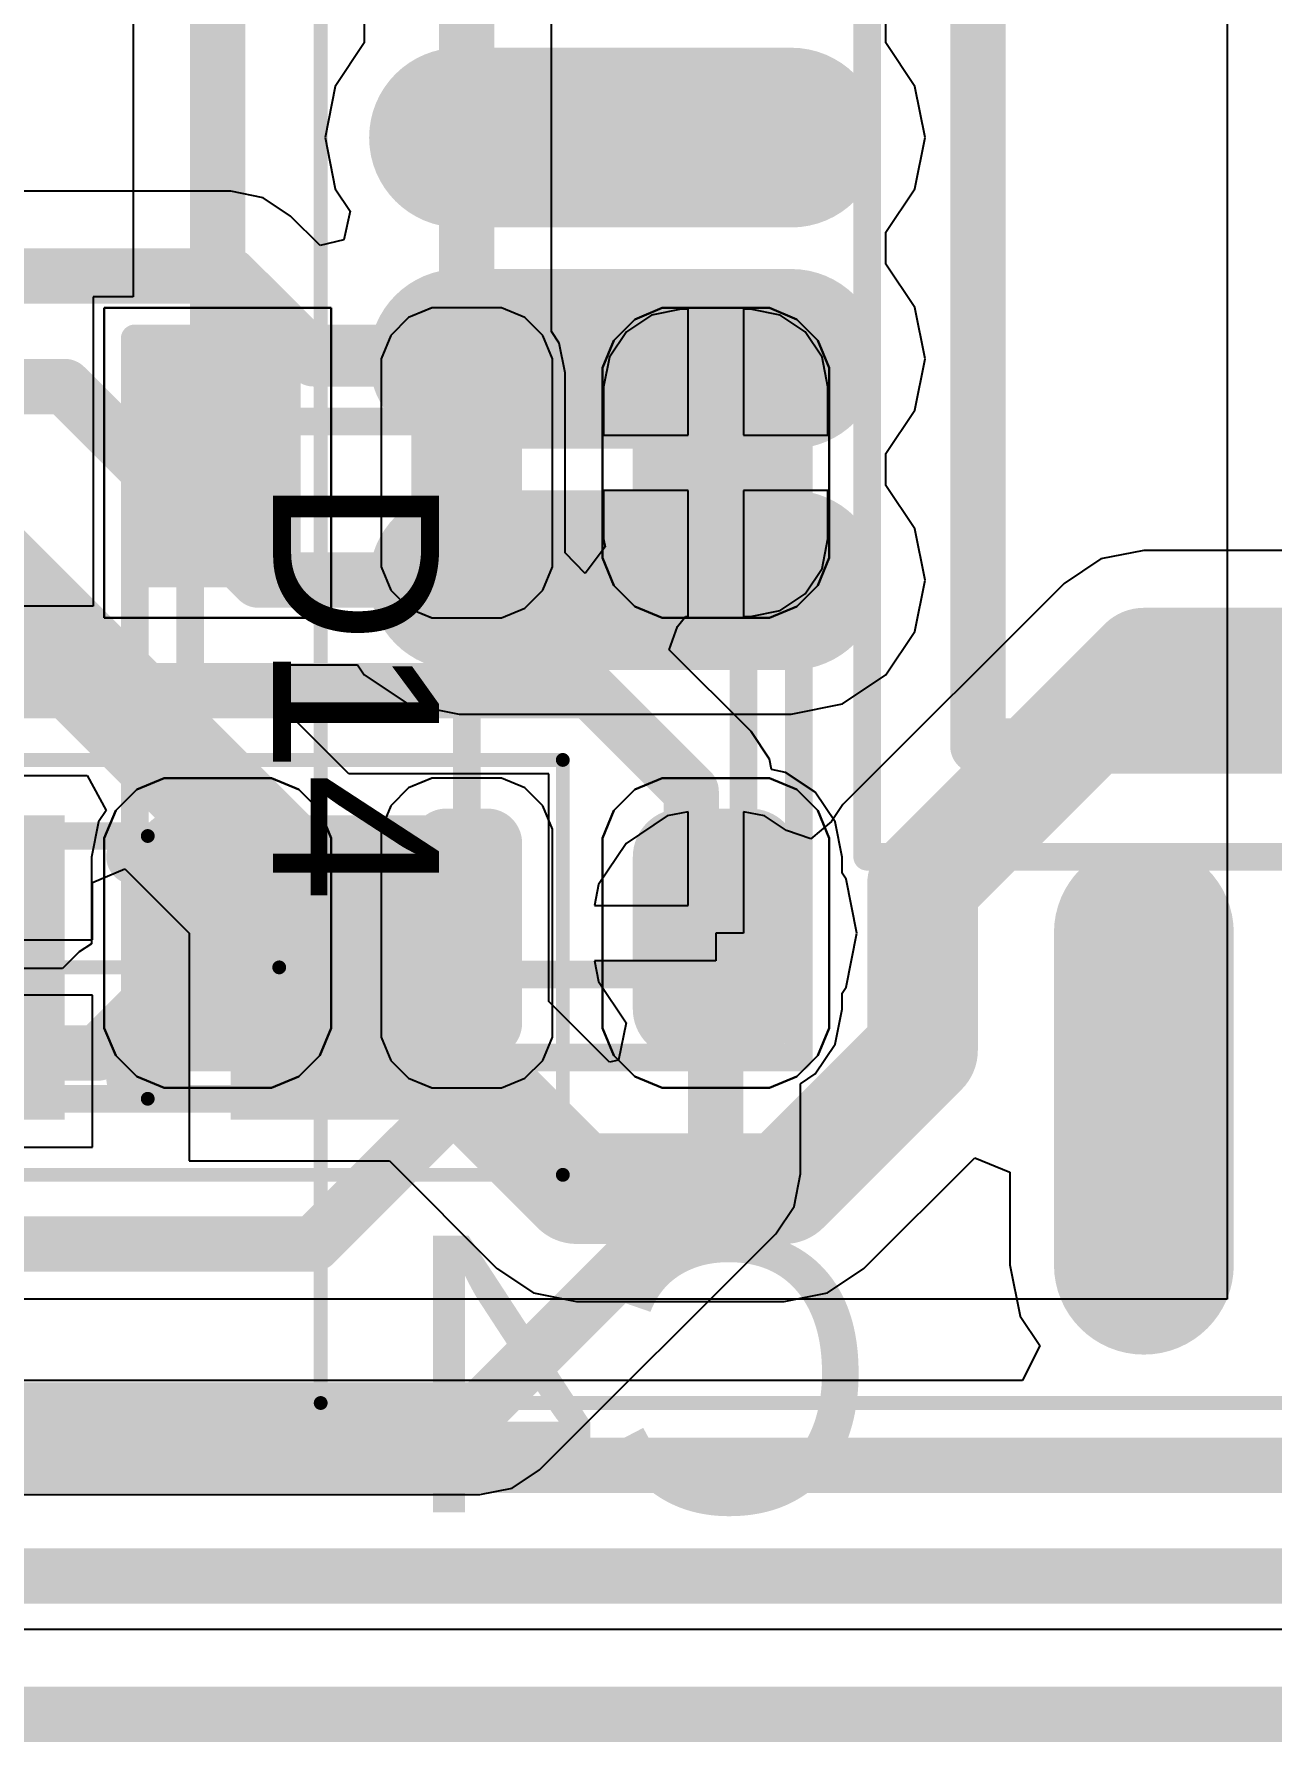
# Model space of a CAD drawing. Header units: inches. Extents: x -0.1 to 84.5, y -0.1 to 23.7.
# Drawn here: x 32.69 to 37.16, y -0.1 to 6.07 of the extents above; entities that cross this region are included whole.
import ezdxf

# ---------------------------------------------------------------- set-up
doc = ezdxf.new("R2010")
doc.units = ezdxf.units.IN
for name, color, linetype in [('Bottom 3D Body', 56, 'Continuous'), ('Bottom Courtyard', 56, 'Continuous'), ('Bottom Layer', 5, 'Continuous'), ('Bottom Overlay', 54, 'Continuous'), ('Bottom Paste', 16, 'Continuous'), ('Bottom Solder', 6, 'Continuous'), ('Keep-Out Layer', 6, 'Continuous'), ('Top 3D Body', 56, 'Continuous'), ('Top Courtyard', 56, 'Continuous'), ('Top Layer', 1, 'Continuous'), ('Top Overlay', 2, 'Continuous'), ('Top Paste', 8, 'Continuous'), ('Top Solder', 216, 'Continuous'), ('Via Holes', 16, 'Continuous')]:
    doc.layers.add(name, color=color, linetype=linetype)
doc.styles.add('Arial', font='', dxfattribs={"height": 0.2})
doc.styles.get('Arial').set_extended_font_data('Arial')

# ---------------------------------------------------------------- blocks, each defined once
blk = doc.blocks.new('TQFP80P1200X1200X120_44N_B_99')
at = {"layer": 'Bottom Layer'}
h = blk.add_hatch(color=5, dxfattribs=at)
edge = h.paths.add_edge_path()
edge.add_arc((5.275, -4), 0.275, 90, 270)
edge.add_line((5.275, -4.275), (6.475, -4.275))
edge.add_arc((6.475, -4), 0.275, 270, 450)
edge.add_line((6.475, -3.725), (5.275, -3.725))
h = blk.add_hatch(color=5, dxfattribs=at)
edge = h.paths.add_edge_path()
edge.add_arc((2.4, -6.475), 0.275, 180, 360)
edge.add_line((2.675, -6.475), (2.675, -5.275))
edge.add_arc((2.4, -5.275), 0.275, 0, 180)
edge.add_line((2.125, -5.275), (2.125, -6.475))
h = blk.add_hatch(color=5, dxfattribs=at)
edge = h.paths.add_edge_path()
edge.add_arc((3.2, -6.475), 0.275, 180, 360)
edge.add_line((3.475, -6.475), (3.475, -5.275))
edge.add_arc((3.2, -5.275), 0.275, 0, 180)
edge.add_line((2.925, -5.275), (2.925, -6.475))
h = blk.add_hatch(color=5, dxfattribs=at)
edge = h.paths.add_edge_path()
edge.add_arc((4, -6.475), 0.275, 180, 360)
edge.add_line((4.275, -6.475), (4.275, -5.275))
edge.add_arc((4, -5.275), 0.275, 0, 180)
edge.add_line((3.725, -5.275), (3.725, -6.475))
at = {"layer": 'Bottom Paste'}
h = blk.add_hatch(color=16, dxfattribs=at)
edge = h.paths.add_edge_path()
edge.add_arc((5.275, -4), 0.275, 90, 270)
edge.add_line((5.275, -4.275), (6.475, -4.275))
edge.add_arc((6.475, -4), 0.275, 270, 450)
edge.add_line((6.475, -3.725), (5.275, -3.725))
h = blk.add_hatch(color=16, dxfattribs=at)
edge = h.paths.add_edge_path()
edge.add_arc((2.4, -6.475), 0.275, 180, 360)
edge.add_line((2.675, -6.475), (2.675, -5.275))
edge.add_arc((2.4, -5.275), 0.275, 0, 180)
edge.add_line((2.125, -5.275), (2.125, -6.475))
h = blk.add_hatch(color=16, dxfattribs=at)
edge = h.paths.add_edge_path()
edge.add_arc((3.2, -6.475), 0.275, 180, 360)
edge.add_line((3.475, -6.475), (3.475, -5.275))
edge.add_arc((3.2, -5.275), 0.275, 0, 180)
edge.add_line((2.925, -5.275), (2.925, -6.475))
h = blk.add_hatch(color=16, dxfattribs=at)
edge = h.paths.add_edge_path()
edge.add_arc((4, -6.475), 0.275, 180, 360)
edge.add_line((4.275, -6.475), (4.275, -5.275))
edge.add_arc((4, -5.275), 0.275, 0, 180)
edge.add_line((3.725, -5.275), (3.725, -6.475))
at = {"layer": 'Bottom Solder'}
h = blk.add_hatch(color=6, dxfattribs=at)
edge = h.paths.add_edge_path()
edge.add_arc((5.275, -4), 0.325, 90, 270)
edge.add_line((5.275, -4.325), (6.475, -4.325))
edge.add_arc((6.475, -4), 0.325, 270, 450)
edge.add_line((6.475, -3.675), (5.275, -3.675))
h = blk.add_hatch(color=6, dxfattribs=at)
edge = h.paths.add_edge_path()
edge.add_arc((2.4, -6.475), 0.325, 180, 360)
edge.add_line((2.725, -6.475), (2.725, -5.275))
edge.add_arc((2.4, -5.275), 0.325, 0, 180)
edge.add_line((2.075, -5.275), (2.075, -6.475))
h = blk.add_hatch(color=6, dxfattribs=at)
edge = h.paths.add_edge_path()
edge.add_arc((3.2, -6.475), 0.325, 180, 360)
edge.add_line((3.525, -6.475), (3.525, -5.275))
edge.add_arc((3.2, -5.275), 0.325, 0, 180)
edge.add_line((2.875, -5.275), (2.875, -6.475))
h = blk.add_hatch(color=6, dxfattribs=at)
edge = h.paths.add_edge_path()
edge.add_arc((4, -6.475), 0.325, 180, 360)
edge.add_line((4.325, -6.475), (4.325, -5.275))
edge.add_arc((4, -5.275), 0.325, 0, 180)
edge.add_line((3.675, -5.275), (3.675, -6.475))
at = {"layer": 'Bottom 3D Body'}
for points in [[(5, -5, 0.1, 0.1, 0), (5, 5, 0.1, 0.1, 0)], [(5, -5, 0.1, 0.1, 0), (-5, -5, 0.1, 0.1, 0)]]:
    blk.add_lwpolyline(points, format="xyseb", dxfattribs=at)
blk.add_lwpolyline([(4.975, -5, 0.05, 0.05, 1), (5.025, -5, 0.05, 0.05, 1)], format="xyseb", close=True, dxfattribs=at)
blk.add_lwpolyline([(4.975, -5, 0.05, 0.05, 1), (5.025, -5, 0.05, 0.05, 1)], format="xyseb", close=True, dxfattribs=at)
at = {"layer": 'Bottom Courtyard'}
for points in [[(6.975, -6.975, 0.05, 0.05, 0), (6.975, 6.975, 0.05, 0.05, 0)], [(6.975, -6.975, 0.05, 0.05, 0), (-6.975, -6.975, 0.05, 0.05, 0)]]:
    blk.add_lwpolyline(points, format="xyseb", dxfattribs=at)
blk.add_lwpolyline([(6.9625, -6.975, 0.025, 0.025, 1), (6.9875, -6.975, 0.025, 0.025, 1)], format="xyseb", close=True, dxfattribs=at)
blk.add_lwpolyline([(6.9625, -6.975, 0.025, 0.025, 1), (6.9875, -6.975, 0.025, 0.025, 1)], format="xyseb", close=True, dxfattribs=at)
at = {"layer": 'Bottom Overlay'}
for points in [[(4.6, -4.6, 0.2, 0.2, 0), (4.6, 4.6, 0.2, 0.2, 0)], [(4.6, -4.6, 0.2, 0.2, 0), (-4.6, -4.6, 0.2, 0.2, 0)]]:
    blk.add_lwpolyline(points, format="xyseb", dxfattribs=at)
blk.add_lwpolyline([(4.55, -4.6, 0.1, 0.1, 1), (4.65, -4.6, 0.1, 0.1, 1)], format="xyseb", close=True, dxfattribs=at)
blk.add_lwpolyline([(4.55, -4.6, 0.1, 0.1, 1), (4.65, -4.6, 0.1, 0.1, 1)], format="xyseb", close=True, dxfattribs=at)
blk = doc.blocks.new('CAPC0603_1608_55_N_B_103')
at = {"layer": 'Bottom Layer'}
for points in [[(-0.35, 0.5), (-0.35, -0.5), (-1.25, -0.5), (-1.25, 0.5)], [(1.25, 0.5), (1.25, -0.5), (0.35, -0.5), (0.35, 0.5)]]:
    blk.add_hatch(color=5, dxfattribs=at).paths.add_polyline_path(points)
at = {"layer": 'Bottom Paste'}
for points in [[(-0.35, 0.5), (-0.35, -0.5), (-1.25, -0.5), (-1.25, 0.5)], [(1.25, 0.5), (1.25, -0.5), (0.35, -0.5), (0.35, 0.5)]]:
    blk.add_hatch(color=16, dxfattribs=at).paths.add_polyline_path(points)
at = {"layer": 'Bottom Solder'}
for points in [[(-0.3, 0.55), (-0.3, -0.55), (-1.3, -0.55), (-1.3, 0.55)], [(1.3, 0.55), (1.3, -0.55), (0.3, -0.55), (0.3, 0.55)]]:
    blk.add_hatch(color=6, dxfattribs=at).paths.add_polyline_path(points)
at = {"layer": 'Bottom 3D Body'}
for points in [[(-0.875, 0.475, 0.1, 0.1, 0), (0.875, 0.475, 0.1, 0.1, 0)], [(-0.875, -0.475, 0.1, 0.1, 0), (-0.875, 0.475, 0.1, 0.1, 0)], [(0.875, -0.475, 0.1, 0.1, 0), (0.875, 0.475, 0.1, 0.1, 0)], [(-0.875, -0.475, 0.1, 0.1, 0), (0.875, -0.475, 0.1, 0.1, 0)]]:
    blk.add_lwpolyline(points, format="xyseb", dxfattribs=at)
for points in [[(-0.9, 0.475, 0.05, 0.05, 1), (-0.85, 0.475, 0.05, 0.05, 1)], [(-0.9, 0.475, 0.05, 0.05, 1), (-0.85, 0.475, 0.05, 0.05, 1)], [(0.85, 0.475, 0.05, 0.05, 1), (0.9, 0.475, 0.05, 0.05, 1)], [(0.85, 0.475, 0.05, 0.05, 1), (0.9, 0.475, 0.05, 0.05, 1)], [(-0.9, -0.475, 0.05, 0.05, 1), (-0.85, -0.475, 0.05, 0.05, 1)], [(-0.9, -0.475, 0.05, 0.05, 1), (-0.85, -0.475, 0.05, 0.05, 1)], [(0.85, -0.475, 0.05, 0.05, 1), (0.9, -0.475, 0.05, 0.05, 1)], [(0.85, -0.475, 0.05, 0.05, 1), (0.9, -0.475, 0.05, 0.05, 1)]]:
    blk.add_lwpolyline(points, format="xyseb", close=True, dxfattribs=at)
at = {"layer": 'Bottom Courtyard'}
for points in [[(-1.5, 0.75, 0.05, 0.05, 0), (1.5, 0.75, 0.05, 0.05, 0)], [(-1.5, -0.75, 0.05, 0.05, 0), (-1.5, 0.75, 0.05, 0.05, 0)], [(1.5, -0.75, 0.05, 0.05, 0), (1.5, 0.75, 0.05, 0.05, 0)], [(0, -0.475, 0.05, 0.05, 0), (0, 0.475, 0.05, 0.05, 0)], [(-0.475, 0, 0.05, 0.05, 0), (0.475, 0, 0.05, 0.05, 0)], [(-1.5, -0.75, 0.05, 0.05, 0), (1.5, -0.75, 0.05, 0.05, 0)]]:
    blk.add_lwpolyline(points, format="xyseb", dxfattribs=at)
for points in [[(-1.5125, 0.75, 0.025, 0.025, 1), (-1.4875, 0.75, 0.025, 0.025, 1)], [(-1.5125, 0.75, 0.025, 0.025, 1), (-1.4875, 0.75, 0.025, 0.025, 1)], [(1.4875, 0.75, 0.025, 0.025, 1), (1.5125, 0.75, 0.025, 0.025, 1)], [(1.4875, 0.75, 0.025, 0.025, 1), (1.5125, 0.75, 0.025, 0.025, 1)], [(-0.0125, 0.475, 0.025, 0.025, 1), (0.0125, 0.475, 0.025, 0.025, 1)], [(-0.4875, 0, 0.025, 0.025, 1), (-0.4625, 0, 0.025, 0.025, 1)], [(0.4625, 0, 0.025, 0.025, 1), (0.4875, 0, 0.025, 0.025, 1)], [(-0.0125, -0.475, 0.025, 0.025, 1), (0.0125, -0.475, 0.025, 0.025, 1)], [(-1.5125, -0.75, 0.025, 0.025, 1), (-1.4875, -0.75, 0.025, 0.025, 1)], [(-1.5125, -0.75, 0.025, 0.025, 1), (-1.4875, -0.75, 0.025, 0.025, 1)], [(1.4875, -0.75, 0.025, 0.025, 1), (1.5125, -0.75, 0.025, 0.025, 1)], [(1.4875, -0.75, 0.025, 0.025, 1), (1.5125, -0.75, 0.025, 0.025, 1)]]:
    blk.add_lwpolyline(points, format="xyseb", close=True, dxfattribs=at)
at = {"layer": 'Bottom Overlay'}
for points in [[(-0.05, 0.4, 0.2, 0.2, 0), (0.05, 0.4, 0.2, 0.2, 0)], [(-0.05, -0.4, 0.2, 0.2, 0), (0.05, -0.4, 0.2, 0.2, 0)]]:
    blk.add_lwpolyline(points, format="xyseb", dxfattribs=at)
for points in [[(-0.1, 0.4, 0.1, 0.1, 1), (0, 0.4, 0.1, 0.1, 1)], [(0, 0.4, 0.1, 0.1, 1), (0.1, 0.4, 0.1, 0.1, 1)], [(-0.1, -0.4, 0.1, 0.1, 1), (0, -0.4, 0.1, 0.1, 1)], [(0, -0.4, 0.1, 0.1, 1), (0.1, -0.4, 0.1, 0.1, 1)]]:
    blk.add_lwpolyline(points, format="xyseb", close=True, dxfattribs=at)
blk = doc.blocks.new('APA_RGB_LED_2020_118')
at = {"layer": 'Top Layer'}
h = blk.add_hatch(color=1, dxfattribs=at)
edge = h.paths.add_edge_path()
edge.add_arc((-1.125, 1.025), 0.125, 90, 180)
edge.add_line((-1.25, 1.025), (-1.25, 0.775))
edge.add_arc((-1.125, 0.775), 0.125, 180, 270)
edge.add_line((-1.125, 0.65), (-0.575, 0.65))
edge.add_arc((-0.575, 0.775), 0.125, 270, 360)
edge.add_line((-0.45, 0.775), (-0.45, 1.025))
edge.add_arc((-0.575, 1.025), 0.125, 0, 90)
edge.add_line((-0.575, 1.15), (-1.125, 1.15))
h = blk.add_hatch(color=1, dxfattribs=at)
edge = h.paths.add_edge_path()
edge.add_arc((0.575, 1.025), 0.125, 90, 180)
edge.add_line((0.45, 1.025), (0.45, 0.775))
edge.add_arc((0.575, 0.775), 0.125, 180, 270)
edge.add_line((0.575, 0.65), (1.125, 0.65))
edge.add_arc((1.125, 0.775), 0.125, 270, 360)
edge.add_line((1.25, 0.775), (1.25, 1.025))
edge.add_arc((1.125, 1.025), 0.125, 0, 90)
edge.add_line((1.125, 1.15), (0.575, 1.15))
h = blk.add_hatch(color=1, dxfattribs=at)
edge = h.paths.add_edge_path()
edge.add_arc((-1.175, 0.075), 0.075, 90, 180)
edge.add_line((-1.25, 0.075), (-1.25, -0.075))
edge.add_arc((-1.175, -0.075), 0.075, 180, 270)
edge.add_line((-1.175, -0.15), (-0.525, -0.15))
edge.add_arc((-0.525, -0.075), 0.075, 270, 360)
edge.add_line((-0.45, -0.075), (-0.45, 0.075))
edge.add_arc((-0.525, 0.075), 0.075, 0, 90)
edge.add_line((-0.525, 0.15), (-1.175, 0.15))
h = blk.add_hatch(color=1, dxfattribs=at)
edge = h.paths.add_edge_path()
edge.add_arc((0.525, 0.075), 0.075, 90, 180)
edge.add_line((0.45, 0.075), (0.45, -0.075))
edge.add_arc((0.525, -0.075), 0.075, 180, 270)
edge.add_line((0.525, -0.15), (1.175, -0.15))
edge.add_arc((1.175, -0.075), 0.075, 270, 360)
edge.add_line((1.25, -0.075), (1.25, 0.075))
edge.add_arc((1.175, 0.075), 0.075, 0, 90)
edge.add_line((1.175, 0.15), (0.525, 0.15))
blk.add_hatch(color=1, dxfattribs=at).paths.add_polyline_path([(-1.25, -0.65), (-0.45, -0.65), (-0.45, -1.15), (-1.25, -1.15)])
h = blk.add_hatch(color=1, dxfattribs=at)
edge = h.paths.add_edge_path()
edge.add_arc((0.575, -0.775), 0.125, 90, 180)
edge.add_line((0.45, -0.775), (0.45, -1.025))
edge.add_arc((0.575, -1.025), 0.125, 180, 270)
edge.add_line((0.575, -1.15), (1.125, -1.15))
edge.add_arc((1.125, -1.025), 0.125, 270, 360)
edge.add_line((1.25, -1.025), (1.25, -0.775))
edge.add_arc((1.125, -0.775), 0.125, 0, 90)
edge.add_line((1.125, -0.65), (0.575, -0.65))
at = {"layer": 'Top Paste'}
h = blk.add_hatch(color=8, dxfattribs=at)
edge = h.paths.add_edge_path()
edge.add_arc((-1.125, 1.025), 0.125, 90, 180)
edge.add_line((-1.25, 1.025), (-1.25, 0.775))
edge.add_arc((-1.125, 0.775), 0.125, 180, 270)
edge.add_line((-1.125, 0.65), (-0.575, 0.65))
edge.add_arc((-0.575, 0.775), 0.125, 270, 360)
edge.add_line((-0.45, 0.775), (-0.45, 1.025))
edge.add_arc((-0.575, 1.025), 0.125, 0, 90)
edge.add_line((-0.575, 1.15), (-1.125, 1.15))
h = blk.add_hatch(color=8, dxfattribs=at)
edge = h.paths.add_edge_path()
edge.add_arc((0.575, 1.025), 0.125, 90, 180)
edge.add_line((0.45, 1.025), (0.45, 0.775))
edge.add_arc((0.575, 0.775), 0.125, 180, 270)
edge.add_line((0.575, 0.65), (1.125, 0.65))
edge.add_arc((1.125, 0.775), 0.125, 270, 360)
edge.add_line((1.25, 0.775), (1.25, 1.025))
edge.add_arc((1.125, 1.025), 0.125, 0, 90)
edge.add_line((1.125, 1.15), (0.575, 1.15))
h = blk.add_hatch(color=8, dxfattribs=at)
edge = h.paths.add_edge_path()
edge.add_arc((-1.175, 0.075), 0.075, 90, 180)
edge.add_line((-1.25, 0.075), (-1.25, -0.075))
edge.add_arc((-1.175, -0.075), 0.075, 180, 270)
edge.add_line((-1.175, -0.15), (-0.525, -0.15))
edge.add_arc((-0.525, -0.075), 0.075, 270, 360)
edge.add_line((-0.45, -0.075), (-0.45, 0.075))
edge.add_arc((-0.525, 0.075), 0.075, 0, 90)
edge.add_line((-0.525, 0.15), (-1.175, 0.15))
h = blk.add_hatch(color=8, dxfattribs=at)
edge = h.paths.add_edge_path()
edge.add_arc((0.525, 0.075), 0.075, 90, 180)
edge.add_line((0.45, 0.075), (0.45, -0.075))
edge.add_arc((0.525, -0.075), 0.075, 180, 270)
edge.add_line((0.525, -0.15), (1.175, -0.15))
edge.add_arc((1.175, -0.075), 0.075, 270, 360)
edge.add_line((1.25, -0.075), (1.25, 0.075))
edge.add_arc((1.175, 0.075), 0.075, 0, 90)
edge.add_line((1.175, 0.15), (0.525, 0.15))
blk.add_hatch(color=8, dxfattribs=at).paths.add_polyline_path([(-1.25, -0.65), (-0.45, -0.65), (-0.45, -1.15), (-1.25, -1.15)])
h = blk.add_hatch(color=8, dxfattribs=at)
edge = h.paths.add_edge_path()
edge.add_arc((0.575, -0.775), 0.125, 90, 180)
edge.add_line((0.45, -0.775), (0.45, -1.025))
edge.add_arc((0.575, -1.025), 0.125, 180, 270)
edge.add_line((0.575, -1.15), (1.125, -1.15))
edge.add_arc((1.125, -1.025), 0.125, 270, 360)
edge.add_line((1.25, -1.025), (1.25, -0.775))
edge.add_arc((1.125, -0.775), 0.125, 0, 90)
edge.add_line((1.125, -0.65), (0.575, -0.65))
at = {"layer": 'Top Solder'}
h = blk.add_hatch(color=216, dxfattribs=at)
edge = h.paths.add_edge_path()
edge.add_arc((-1.125, 1.025), 0.175, 90, 180)
edge.add_line((-1.3, 1.025), (-1.3, 0.775))
edge.add_arc((-1.125, 0.775), 0.175, 180, 270)
edge.add_line((-1.125, 0.6), (-0.575, 0.6))
edge.add_arc((-0.575, 0.775), 0.175, 270, 360)
edge.add_line((-0.4, 0.775), (-0.4, 1.025))
edge.add_arc((-0.575, 1.025), 0.175, 0, 90)
edge.add_line((-0.575, 1.2), (-1.125, 1.2))
h = blk.add_hatch(color=216, dxfattribs=at)
edge = h.paths.add_edge_path()
edge.add_arc((0.575, 1.025), 0.175, 90, 180)
edge.add_line((0.4, 1.025), (0.4, 0.775))
edge.add_arc((0.575, 0.775), 0.175, 180, 270)
edge.add_line((0.575, 0.6), (1.125, 0.6))
edge.add_arc((1.125, 0.775), 0.175, 270, 360)
edge.add_line((1.3, 0.775), (1.3, 1.025))
edge.add_arc((1.125, 1.025), 0.175, 0, 90)
edge.add_line((1.125, 1.2), (0.575, 1.2))
h = blk.add_hatch(color=216, dxfattribs=at)
edge = h.paths.add_edge_path()
edge.add_arc((-1.175, 0.075), 0.125, 90, 180)
edge.add_line((-1.3, 0.075), (-1.3, -0.075))
edge.add_arc((-1.175, -0.075), 0.125, 180, 270)
edge.add_line((-1.175, -0.2), (-0.525, -0.2))
edge.add_arc((-0.525, -0.075), 0.125, 270, 360)
edge.add_line((-0.4, -0.075), (-0.4, 0.075))
edge.add_arc((-0.525, 0.075), 0.125, 0, 90)
edge.add_line((-0.525, 0.2), (-1.175, 0.2))
h = blk.add_hatch(color=216, dxfattribs=at)
edge = h.paths.add_edge_path()
edge.add_arc((0.525, 0.075), 0.125, 90, 180)
edge.add_line((0.4, 0.075), (0.4, -0.075))
edge.add_arc((0.525, -0.075), 0.125, 180, 270)
edge.add_line((0.525, -0.2), (1.175, -0.2))
edge.add_arc((1.175, -0.075), 0.125, 270, 360)
edge.add_line((1.3, -0.075), (1.3, 0.075))
edge.add_arc((1.175, 0.075), 0.125, 0, 90)
edge.add_line((1.175, 0.2), (0.525, 0.2))
blk.add_hatch(color=216, dxfattribs=at).paths.add_polyline_path([(-1.3, -0.6), (-0.4, -0.6), (-0.4, -1.2), (-1.3, -1.2)])
h = blk.add_hatch(color=216, dxfattribs=at)
edge = h.paths.add_edge_path()
edge.add_arc((0.575, -0.775), 0.175, 90, 180)
edge.add_line((0.4, -0.775), (0.4, -1.025))
edge.add_arc((0.575, -1.025), 0.175, 180, 270)
edge.add_line((0.575, -1.2), (1.125, -1.2))
edge.add_arc((1.125, -1.025), 0.175, 270, 360)
edge.add_line((1.3, -1.025), (1.3, -0.775))
edge.add_arc((1.125, -0.775), 0.175, 0, 90)
edge.add_line((1.125, -0.6), (0.575, -0.6))
at = {"layer": 'Top 3D Body'}
for points in [[(1, 1, 0.1, 0.1, 0), (-1, 1, 0.1, 0.1, 0)], [(-1, -1, 0.1, 0.1, 0), (-1, 1, 0.1, 0.1, 0)], [(1, -1, 0.1, 0.1, 0), (1, 1, 0.1, 0.1, 0)], [(1, -1, 0.1, 0.1, 0), (-1, -1, 0.1, 0.1, 0)]]:
    blk.add_lwpolyline(points, format="xyseb", dxfattribs=at)
for points in [[(-1.025, 1, 0.05, 0.05, 1), (-0.975, 1, 0.05, 0.05, 1)], [(-1.025, 1, 0.05, 0.05, 1), (-0.975, 1, 0.05, 0.05, 1)], [(0.975, 1, 0.05, 0.05, 1), (1.025, 1, 0.05, 0.05, 1)], [(0.975, 1, 0.05, 0.05, 1), (1.025, 1, 0.05, 0.05, 1)], [(-1.025, -1, 0.05, 0.05, 1), (-0.975, -1, 0.05, 0.05, 1)], [(-1.025, -1, 0.05, 0.05, 1), (-0.975, -1, 0.05, 0.05, 1)], [(0.975, -1, 0.05, 0.05, 1), (1.025, -1, 0.05, 0.05, 1)], [(0.975, -1, 0.05, 0.05, 1), (1.025, -1, 0.05, 0.05, 1)]]:
    blk.add_lwpolyline(points, format="xyseb", close=True, dxfattribs=at)
at = {"layer": 'Top Courtyard'}
for points in [[(-1.3, -1.2, 0.1, 0.1, 0), (-1.3, 1.2, 0.1, 0.1, 0)], [(1.3, 1.2, 0.1, 0.1, 0), (-1.3, 1.2, 0.1, 0.1, 0)], [(1.3, -1.2, 0.1, 0.1, 0), (1.3, 1.2, 0.1, 0.1, 0)], [(0, -0.5, 0.1, 0.1, 0), (0, 0.5, 0.1, 0.1, 0)], [(0.5, 0, 0.1, 0.1, 0), (-0.5, 0, 0.1, 0.1, 0)], [(1.3, -1.2, 0.1, 0.1, 0), (-1.3, -1.2, 0.1, 0.1, 0)]]:
    blk.add_lwpolyline(points, format="xyseb", dxfattribs=at)
for points in [[(-1.325, 1.2, 0.05, 0.05, 1), (-1.275, 1.2, 0.05, 0.05, 1)], [(-1.325, 1.2, 0.05, 0.05, 1), (-1.275, 1.2, 0.05, 0.05, 1)], [(1.275, 1.2, 0.05, 0.05, 1), (1.325, 1.2, 0.05, 0.05, 1)], [(1.275, 1.2, 0.05, 0.05, 1), (1.325, 1.2, 0.05, 0.05, 1)], [(-0.025, 0.5, 0.05, 0.05, 1), (0.025, 0.5, 0.05, 0.05, 1)], [(-0.525, 0, 0.05, 0.05, 1), (-0.475, 0, 0.05, 0.05, 1)], [(0.475, 0, 0.05, 0.05, 1), (0.525, 0, 0.05, 0.05, 1)], [(-0.025, -0.5, 0.05, 0.05, 1), (0.025, -0.5, 0.05, 0.05, 1)], [(-1.325, -1.2, 0.05, 0.05, 1), (-1.275, -1.2, 0.05, 0.05, 1)], [(-1.325, -1.2, 0.05, 0.05, 1), (-1.275, -1.2, 0.05, 0.05, 1)], [(1.275, -1.2, 0.05, 0.05, 1), (1.325, -1.2, 0.05, 0.05, 1)], [(1.275, -1.2, 0.05, 0.05, 1), (1.325, -1.2, 0.05, 0.05, 1)]]:
    blk.add_lwpolyline(points, format="xyseb", close=True, dxfattribs=at)
at = {"layer": 'Top Overlay'}
for p, q in [((-1.2929, 1.2689), (-1.1937, 1.31)), ((-1.1937, 1.31), (-1.14, 1.31)), ((-1.14, 1.31), (-1.14, 1.31)), ((-1.14, 1.31), (-0.56, 1.31)), ((-0.56, 1.31), (-0.5063, 1.31)), ((-0.5063, 1.31), (-0.4071, 1.2689)), ((0.4071, 1.2689), (0.5063, 1.31)), ((0.5063, 1.31), (0.56, 1.31)), ((0.56, 1.31), (0.56, 1.31)), ((0.56, 1.31), (1.14, 1.31)), ((1.14, 1.31), (1.1937, 1.31)), ((1.1937, 1.31), (1.2929, 1.2689)), ((-1.3689, 1.1929), (-1.2929, 1.2689)), ((-0.4071, 1.2689), (-0.3311, 1.1929)), ((0.3311, 1.1929), (0.4071, 1.2689)), ((1.2929, 1.2689), (1.3689, 1.1929)), ((-1.41, 1.0937), (-1.3689, 1.1929)), ((-0.3311, 1.1929), (-0.29, 1.0937)), ((0.29, 1.0937), (0.3311, 1.1929)), ((1.3689, 1.1929), (1.41, 1.0937)), ((-1.41, 1.04), (-1.41, 1.0937)), ((-0.29, 1.0937), (-0.29, 1.04)), ((0.29, 1.04), (0.29, 1.0937)), ((1.41, 1.0937), (1.41, 1.04)), ((-1.41, 0.76), (-1.41, 1.04)), ((-0.29, 1.04), (-0.29, 1.04)), ((-0.29, 1.04), (-0.29, 0.76)), ((0.29, 0.76), (0.29, 1.04)), ((1.41, 1.04), (1.41, 1.04)), ((1.41, 1.04), (1.41, 0.76)), ((-1.41, 0.76), (-1.41, 0.76)), ((-1.41, 0.7063), (-1.41, 0.76)), ((-0.29, 0.76), (-0.29, 0.7063)), ((0.29, 0.76), (0.29, 0.76)), ((0.29, 0.7063), (0.29, 0.76)), ((1.41, 0.76), (1.41, 0.7063)), ((-1.3689, 0.6071), (-1.41, 0.7063)), ((-0.29, 0.7063), (-0.3311, 0.6071)), ((0.3311, 0.6071), (0.29, 0.7063)), ((1.41, 0.7063), (1.3689, 0.6071)), ((-1.2929, 0.5311), (-1.3689, 0.6071)), ((-0.3311, 0.6071), (-0.4071, 0.5311)), ((0.4071, 0.5311), (0.3311, 0.6071)), ((1.3689, 0.6071), (1.2929, 0.5311)), ((-1.1937, 0.49), (-1.2929, 0.5311)), ((-0.4071, 0.5311), (-0.5063, 0.49)), ((0.5063, 0.49), (0.4071, 0.5311)), ((1.2929, 0.5311), (1.1937, 0.49)), ((-1.14, 0.49), (-1.1937, 0.49)), ((-0.56, 0.49), (-1.14, 0.49)), ((-0.5063, 0.49), (-0.56, 0.49)), ((-0.56, 0.49), (-0.56, 0.49)), ((0.56, 0.49), (0.5063, 0.49)), ((1.14, 0.49), (0.56, 0.49)), ((1.1937, 0.49), (1.14, 0.49)), ((1.14, 0.49), (1.14, 0.49)), ((-1.2258, 0.31), (-1.3103, 0.275)), ((-1.18, 0.31), (-1.2258, 0.31)), ((-0.52, 0.31), (-1.18, 0.31)), ((-0.4742, 0.31), (-0.52, 0.31)), ((-0.52, 0.31), (-0.52, 0.31)), ((-0.3897, 0.275), (-0.4742, 0.31)), ((0.4743, 0.31), (0.3897, 0.275)), ((0.52, 0.31), (0.4743, 0.31)), ((1.18, 0.31), (0.52, 0.31)), ((1.2258, 0.31), (1.18, 0.31)), ((1.18, 0.31), (1.18, 0.31)), ((1.3103, 0.275), (1.2258, 0.31)), ((-1.3103, 0.275), (-1.375, 0.2103)), ((-0.325, 0.2103), (-0.3897, 0.275)), ((0.3897, 0.275), (0.325, 0.2103)), ((1.375, 0.2103), (1.3103, 0.275)), ((-1.375, 0.2103), (-1.41, 0.1257)), ((-0.29, 0.1257), (-0.325, 0.2103)), ((0.325, 0.2103), (0.29, 0.1257)), ((1.41, 0.1257), (1.375, 0.2103)), ((-1.41, 0.1257), (-1.41, 0.08)), ((-0.29, 0.08), (-0.29, 0.1257)), ((0.29, 0.1257), (0.29, 0.08)), ((1.41, 0.08), (1.41, 0.1257)), ((-1.41, 0.08), (-1.41, -0.08)), ((-1.41, 0.08), (-1.41, 0.08)), ((-0.29, -0.08), (-0.29, 0.08)), ((0.29, 0.08), (0.29, -0.08)), ((0.29, 0.08), (0.29, 0.08)), ((1.41, -0.08), (1.41, 0.08)), ((-1.41, -0.08), (-1.41, -0.1258)), ((-0.29, -0.1258), (-0.29, -0.08)), ((-0.29, -0.08), (-0.29, -0.08)), ((0.29, -0.08), (0.29, -0.1258)), ((1.41, -0.1258), (1.41, -0.08)), ((1.41, -0.08), (1.41, -0.08)), ((-1.41, -0.1258), (-1.375, -0.2103)), ((-0.325, -0.2103), (-0.29, -0.1258)), ((0.29, -0.1258), (0.325, -0.2103)), ((1.375, -0.2103), (1.41, -0.1258)), ((-1.375, -0.2103), (-1.3103, -0.275)), ((-0.3897, -0.275), (-0.325, -0.2103)), ((0.325, -0.2103), (0.3897, -0.275)), ((1.3103, -0.275), (1.375, -0.2103)), ((-1.3103, -0.275), (-1.2258, -0.31)), ((-0.4742, -0.31), (-0.3897, -0.275)), ((0.3897, -0.275), (0.4743, -0.31)), ((1.2258, -0.31), (1.3103, -0.275)), ((-1.2258, -0.31), (-1.18, -0.31)), ((-1.18, -0.31), (-1.18, -0.31)), ((-1.18, -0.31), (-0.52, -0.31)), ((-0.52, -0.31), (-0.4742, -0.31)), ((0.4743, -0.31), (0.52, -0.31)), ((0.52, -0.31), (0.52, -0.31)), ((0.52, -0.31), (1.18, -0.31)), ((1.18, -0.31), (1.2258, -0.31)), ((-1.41, -1.31), (-1.41, -0.49)), ((-1.41, -0.49), (-0.29, -0.49)), ((-0.29, -0.49), (-0.29, -1.31)), ((0.4071, -0.5311), (0.5063, -0.49)), ((0.5063, -0.49), (0.56, -0.49)), ((0.56, -0.49), (0.56, -0.49)), ((0.56, -0.49), (1.14, -0.49)), ((1.14, -0.49), (1.1937, -0.49)), ((1.1937, -0.49), (1.2929, -0.5311)), ((0.3311, -0.6071), (0.4071, -0.5311)), ((1.2929, -0.5311), (1.3689, -0.6071)), ((0.29, -0.7063), (0.3311, -0.6071)), ((1.3689, -0.6071), (1.41, -0.7063)), ((0.29, -0.76), (0.29, -0.7063)), ((1.41, -0.7063), (1.41, -0.76)), ((0.29, -1.04), (0.29, -0.76)), ((1.41, -0.76), (1.41, -0.76)), ((1.41, -0.76), (1.41, -1.04)), ((0.29, -1.04), (0.29, -1.04)), ((0.29, -1.0937), (0.29, -1.04)), ((1.41, -1.04), (1.41, -1.0937)), ((0.3311, -1.1929), (0.29, -1.0937)), ((1.41, -1.0937), (1.3689, -1.1929)), ((0.4071, -1.2689), (0.3311, -1.1929)), ((1.3689, -1.1929), (1.2929, -1.2689)), ((0.5063, -1.31), (0.4071, -1.2689)), ((1.2929, -1.2689), (1.1937, -1.31)), ((-0.29, -1.31), (-1.41, -1.31)), ((0.56, -1.31), (0.5063, -1.31)), ((1.14, -1.31), (0.56, -1.31)), ((1.1937, -1.31), (1.14, -1.31)), ((1.14, -1.31), (1.14, -1.31))]:
    blk.add_line(p, q, dxfattribs=at)
at = {"layer": 'Top Courtyard', "style": 'Arial'}
blk.add_text('D14', height=0.6, dxfattribs=at).set_placement((-0.8, -0.7))

msp = doc.modelspace()

# ---------------------------------------------------------------- hatches: boundary and pattern name
at = {"layer": 'Bottom Layer'}
h = msp.add_hatch(color=5, dxfattribs=at)
edge = h.paths.add_edge_path()
edge.add_arc((35.153, 2.824), 0.3, 0, 360)
at = {"layer": 'Top Layer'}
h = msp.add_hatch(color=1, dxfattribs=at)
edge = h.paths.add_edge_path()
edge.add_arc((35.153, 2.824), 0.3, 0, 360)
at = {"layer": 'Via Holes'}
h = msp.add_hatch(color=7, dxfattribs=at)
edge = h.paths.add_edge_path()
edge.add_arc((35.153, 2.824), 0.15, 0, 360)

# ---------------------------------------------------------------- linework, layer by layer
at = {"layer": 'Bottom Layer'}
for p, q in [((33.8825, 6.1576), (33.8825, 6.0425)), ((35.7675, 6.0425), (35.7675, 6.1576)), ((33.8825, 6.0425), (33.7776, 5.8853)), ((35.8724, 5.8853), (35.7675, 6.0425)), ((33.7776, 5.8853), (33.7407, 5.7)), ((35.9093, 5.7), (35.8724, 5.8853)), ((33.7407, 5.7), (33.7776, 5.5147)), ((35.8724, 5.5147), (35.9093, 5.7)), ((33.4, 5.5059), (32.5267, 5.5059)), ((33.5171, 5.4826), (33.4, 5.5059)), ((33.4, 5.5059), (33.4, 5.5059)), ((33.7776, 5.5147), (33.8315, 5.434)), ((35.7675, 5.3576), (35.8724, 5.5147)), ((33.6163, 5.4163), (33.5171, 5.4826)), ((33.8315, 5.434), (33.8092, 5.3299)), ((33.7227, 5.3099), (33.6163, 5.4163)), ((33.8092, 5.3299), (33.7227, 5.3099)), ((35.7675, 5.2425), (35.7675, 5.3576)), ((35.8724, 5.0853), (35.7675, 5.2425)), ((35.9093, 4.9), (35.8724, 5.0853)), ((35.8724, 4.7147), (35.9093, 4.9)), ((35.7675, 4.5576), (35.8724, 4.7147)), ((35.7675, 4.4425), (35.7675, 4.5576)), ((35.8724, 4.2853), (35.7675, 4.4425)), ((35.9093, 4.1), (35.8724, 4.2853)), ((36.7, 4.2078), (36.5439, 4.1768)), ((37.9, 4.2078), (36.7, 4.2078)), ((36.5439, 4.1768), (36.4116, 4.0884)), ((36.4116, 4.0884), (35.6116, 3.2884)), ((35.8724, 3.9147), (35.9093, 4.1)), ((35.7675, 3.7576), (35.8724, 3.9147)), ((33.5597, 3.6671), (33.6123, 3.7941)), ((33.6123, 3.7941), (33.8581, 3.7941)), ((33.8581, 3.7941), (33.8825, 3.7576)), ((33.8825, 3.7576), (34.0397, 3.6526)), ((35.6103, 3.6526), (35.7675, 3.7576)), ((33.8268, 3.4), (33.5597, 3.6671)), ((34.0397, 3.6526), (34.225, 3.6157)), ((35.425, 3.6157), (35.6103, 3.6526)), ((34.225, 3.6157), (35.425, 3.6157)), ((34.55, 3.4), (33.8268, 3.4)), ((34.55, 2.5768), (34.55, 3.4)), ((35.6116, 3.2884), (35.5707, 3.2272)), ((34.9774, 3.2479), (34.8286, 3.1484)), ((35.053, 3.2629), (34.9774, 3.2479)), ((35.053, 2.924), (35.053, 3.2629)), ((35.3286, 3.2479), (35.253, 3.2629)), ((35.253, 3.2629), (35.253, 2.824)), ((35.408, 3.1948), (35.3286, 3.2479)), ((35.5707, 3.2272), (35.4969, 3.1649)), ((35.4969, 3.1649), (35.408, 3.1948)), ((34.8286, 3.1484), (34.7291, 2.9996)), ((32.9, 3.0073), (33.0173, 3.0559)), ((33.0173, 3.0559), (33.25, 2.8233)), ((32.9, 2.8), (32.9, 3.0073)), ((34.7291, 2.9996), (34.7141, 2.924)), ((34.7141, 2.924), (35.053, 2.924)), ((32.4, 2.8), (32.9, 2.8)), ((33.25, 2.8233), (33.25, 2)), ((35.253, 2.824), (35.153, 2.824)), ((35.153, 2.824), (35.153, 2.724)), ((35.153, 2.724), (34.7141, 2.724)), ((34.7141, 2.724), (34.7291, 2.6484)), ((32.9, 2.6), (32.4, 2.6)), ((32.9, 2.05), (32.9, 2.6)), ((34.7291, 2.6484), (34.8286, 2.4996)), ((34.7693, 2.3575), (34.55, 2.5768)), ((34.8286, 2.4996), (34.8015, 2.3649)), ((34.8015, 2.3649), (34.7693, 2.3575)), ((32.4, 2.05), (32.9, 2.05)), ((33.25, 2), (33.9732, 2)), ((33.9732, 2), (34.3616, 1.6116)), ((35.6884, 1.6116), (36.0887, 2.0119)), ((36.0887, 2.0119), (36.2157, 1.9593)), ((36.2157, 1.9593), (36.2157, 1.625)), ((34.3616, 1.6116), (34.3616, 1.6116)), ((34.3616, 1.6116), (34.494, 1.5232)), ((35.5561, 1.5232), (35.6884, 1.6116)), ((36.2157, 1.625), (36.2525, 1.4396)), ((34.494, 1.5232), (34.65, 1.4922)), ((34.65, 1.4922), (35.4, 1.4922)), ((35.4, 1.4922), (35.5561, 1.5232)), ((35.4, 1.4922), (35.4, 1.4922)), ((36.2525, 1.4396), (36.3239, 1.3329)), ((36.3239, 1.3329), (36.261, 1.2059)), ((36.261, 1.2059), (32.5267, 1.2059))]:
    msp.add_line(p, q, dxfattribs=at)
for points in [[(32.4, 5.2, 0.2, 0.2, 0), (33.4, 5.2, 0.2, 0.2, 0)], [(33.4, 5.2, 0.2, 0.2, 0), (33.7, 4.9, 0.2, 0.2, 0)], [(33.7, 4.9, 0.2, 0.2, 0), (34.825, 4.9, 0.2, 0.2, 0)], [(32.1, 4.8, 0.2, 0.2, 0), (32.8, 4.8, 0.2, 0.2, 0)], [(32.8, 4.8, 0.2, 0.2, 0), (33.5, 4.1, 0.2, 0.2, 0)], [(32.35, 4.3, 0.4, 0.4, 0), (33.9, 2.75, 0.4, 0.4, 0)], [(33.5, 4.1, 0.2, 0.2, 0), (34.825, 4.1, 0.2, 0.2, 0)], [(35.9, 3, 0.4, 0.4, 0), (36.7, 3.8, 0.4, 0.4, 0)], [(36.7, 3.8, 0.4, 0.4, 0), (37.9, 3.8, 0.4, 0.4, 0)], [(35.9, 2.4, 0.4, 0.4, 0), (35.9, 3, 0.4, 0.4, 0)], [(33.9, 2.7, 0.4, 0.4, 0), (33.9, 2.75, 0.4, 0.4, 0)], [(33.9, 2.65, 0.4, 0.4, 0), (33.9, 2.7, 0.4, 0.4, 0)], [(33.9, 2.65, 0.4, 0.4, 0), (34.65, 1.9, 0.4, 0.4, 0)], [(35.4, 1.9, 0.4, 0.4, 0), (35.9, 2.4, 0.4, 0.4, 0)], [(34.65, 1.9, 0.4, 0.4, 0), (35.4, 1.9, 0.4, 0.4, 0)], [(32.4, 0.9, 0.2, 0.2, 0), (41.2, 0.9, 0.2, 0.2, 0)], [(32.1, 0.5, 0.2, 0.2, 0), (42.6, 0.5, 0.2, 0.2, 0)]]:
    msp.add_lwpolyline(points, format="xyseb", dxfattribs=at)
for points in [[(33.35, 5.2, 0.1, 0.1, 1), (33.45, 5.2, 0.1, 0.1, 1)], [(33.35, 5.2, 0.1, 0.1, 1), (33.45, 5.2, 0.1, 0.1, 1)], [(33.65, 4.9, 0.1, 0.1, 1), (33.75, 4.9, 0.1, 0.1, 1)], [(33.65, 4.9, 0.1, 0.1, 1), (33.75, 4.9, 0.1, 0.1, 1)], [(34.775, 4.9, 0.1, 0.1, 1), (34.875, 4.9, 0.1, 0.1, 1)], [(32.75, 4.8, 0.1, 0.1, 1), (32.85, 4.8, 0.1, 0.1, 1)], [(32.75, 4.8, 0.1, 0.1, 1), (32.85, 4.8, 0.1, 0.1, 1)], [(33.45, 4.1, 0.1, 0.1, 1), (33.55, 4.1, 0.1, 0.1, 1)], [(33.45, 4.1, 0.1, 0.1, 1), (33.55, 4.1, 0.1, 0.1, 1)], [(34.775, 4.1, 0.1, 0.1, 1), (34.875, 4.1, 0.1, 0.1, 1)], [(36.6, 3.8, 0.2, 0.2, 1), (36.8, 3.8, 0.2, 0.2, 1)], [(36.6, 3.8, 0.2, 0.2, 1), (36.8, 3.8, 0.2, 0.2, 1)], [(35.8, 3, 0.2, 0.2, 1), (36, 3, 0.2, 0.2, 1)], [(35.8, 3, 0.2, 0.2, 1), (36, 3, 0.2, 0.2, 1)], [(33.8, 2.75, 0.2, 0.2, 1), (34, 2.75, 0.2, 0.2, 1)], [(33.8, 2.75, 0.2, 0.2, 1), (34, 2.75, 0.2, 0.2, 1)], [(33.8, 2.7, 0.2, 0.2, 1), (34, 2.7, 0.2, 0.2, 1)], [(33.8, 2.7, 0.2, 0.2, 1), (34, 2.7, 0.2, 0.2, 1)], [(33.8, 2.65, 0.2, 0.2, 1), (34, 2.65, 0.2, 0.2, 1)], [(33.8, 2.65, 0.2, 0.2, 1), (34, 2.65, 0.2, 0.2, 1)], [(35.8, 2.4, 0.2, 0.2, 1), (36, 2.4, 0.2, 0.2, 1)], [(35.8, 2.4, 0.2, 0.2, 1), (36, 2.4, 0.2, 0.2, 1)], [(34.55, 1.9, 0.2, 0.2, 1), (34.75, 1.9, 0.2, 0.2, 1)], [(34.55, 1.9, 0.2, 0.2, 1), (34.75, 1.9, 0.2, 0.2, 1)], [(35.3, 1.9, 0.2, 0.2, 1), (35.5, 1.9, 0.2, 0.2, 1)], [(35.3, 1.9, 0.2, 0.2, 1), (35.5, 1.9, 0.2, 0.2, 1)]]:
    msp.add_lwpolyline(points, format="xyseb", close=True, dxfattribs=at)
at = {"layer": 'Keep-Out Layer'}
msp.add_lwpolyline([(0, 0, 0.2, 0.2, 0), (84.3787, 0, 0.2, 0.2, 0)], format="xyseb", dxfattribs=at)
at = {"layer": 'Top Layer'}
for p, q in [((34.5589, 4.9985), (34.5589, 6.5315)), ((33.0471, 6.461), (33.0471, 5.124)), ((33.0471, 5.124), (32.903, 5.124)), ((32.903, 5.124), (32.903, 4.0059)), ((35.028, 5.0794), (34.9207, 5.058)), ((35.053, 5.0794), (35.028, 5.0794)), ((35.053, 4.624), (35.053, 5.0794)), ((35.278, 5.0794), (35.253, 5.0794)), ((35.253, 5.0794), (35.253, 4.624)), ((35.3853, 5.058), (35.278, 5.0794)), ((34.9207, 5.058), (34.8297, 4.9973)), ((35.4763, 4.9973), (35.3853, 5.058)), ((34.587, 4.9563), (34.5589, 4.9985)), ((34.6084, 4.849), (34.587, 4.9563)), ((34.8297, 4.9973), (34.769, 4.9063)), ((35.537, 4.9063), (35.4763, 4.9973)), ((34.769, 4.9063), (34.7476, 4.799)), ((35.5584, 4.799), (35.537, 4.9063)), ((34.6084, 4.199), (34.6084, 4.849)), ((34.7476, 4.799), (34.7476, 4.624)), ((35.5584, 4.624), (35.5584, 4.799)), ((34.7476, 4.624), (35.053, 4.624)), ((35.253, 4.624), (35.5584, 4.624)), ((35.053, 4.424), (34.7476, 4.424)), ((34.7476, 4.424), (34.7476, 4.249)), ((35.053, 3.9686), (35.053, 4.424)), ((35.5584, 4.424), (35.253, 4.424)), ((35.253, 4.424), (35.253, 3.9686)), ((35.5584, 4.249), (35.5584, 4.424)), ((34.6809, 4.1244), (34.6084, 4.199)), ((34.7534, 4.22), (34.6809, 4.1244)), ((34.7476, 4.249), (34.7534, 4.22)), ((35.537, 4.1417), (35.5584, 4.249)), ((35.4763, 4.0507), (35.537, 4.1417)), ((35.3853, 3.99), (35.4763, 4.0507)), ((32.903, 4.0059), (31.4172, 4.0059)), ((35.0149, 3.932), (35.0436, 3.9686)), ((35.0436, 3.9686), (35.053, 3.9686)), ((35.253, 3.9686), (35.278, 3.9686)), ((35.278, 3.9686), (35.3853, 3.99)), ((34.9849, 3.8477), (35.0149, 3.932)), ((35.2803, 3.5523), (34.9849, 3.8477)), ((35.3466, 3.4531), (35.2803, 3.5523)), ((35.2803, 3.5523), (35.2803, 3.5523)), ((35.3541, 3.4152), (35.3466, 3.4531)), ((35.4048, 3.4051), (35.3541, 3.4152)), ((35.5123, 3.3333), (35.4048, 3.4051)), ((31.6086, 3.3941), (32.8816, 3.3941)), ((32.8816, 3.3941), (32.9495, 3.2671)), ((35.5841, 3.2258), (35.5123, 3.3333)), ((32.9219, 3.2258), (32.8966, 3.099)), ((32.9495, 3.2671), (32.9219, 3.2258)), ((35.6094, 3.099), (35.5841, 3.2258)), ((32.8966, 3.099), (32.8966, 2.7854)), ((35.6094, 3.041), (35.6094, 3.099)), ((35.624, 3.0191), (35.6094, 3.041)), ((35.6628, 2.824), (35.624, 3.0191)), ((32.8966, 2.7854), (32.8521, 2.7557)), ((35.624, 2.6289), (35.6628, 2.824)), ((32.8521, 2.7557), (32.7923, 2.6959)), ((32.8521, 2.7557), (32.8521, 2.7557)), ((32.7923, 2.6959), (27.8378, 2.6959)), ((35.6094, 2.607), (35.624, 2.6289)), ((35.6094, 2.549), (35.6094, 2.607)), ((35.5841, 2.4222), (35.6094, 2.549)), ((35.5123, 2.3147), (35.5841, 2.4222)), ((35.4589, 2.279), (35.5123, 2.3147)), ((35.4589, 1.953), (35.4589, 2.279)), ((35.4356, 1.836), (35.4589, 1.953)), ((35.4589, 1.953), (35.4589, 1.953)), ((35.3693, 1.7367), (35.4356, 1.836)), ((34.5163, 0.8837), (35.3693, 1.7367)), ((35.3693, 1.7367), (35.3693, 1.7367)), ((34.4171, 0.8174), (34.5163, 0.8837)), ((34.3, 0.7941), (34.4171, 0.8174)), ((30.997, 0.7941), (34.3, 0.7941)), ((34.3, 0.7941), (34.3, 0.7941)), ((83.7655, 0.3059), (27.3306, 0.3059))]:
    msp.add_line(p, q, dxfattribs=at)
for points in [[(33.353, 4.524, 0.2, 0.2, 0), (33.353, 7.006, 0.2, 0.2, 0)], [(34.253, 4.524, 0.2, 0.2, 0), (34.253, 7.006, 0.2, 0.2, 0)], [(31.4172, 3.7, 0.2, 0.2, 0), (34.7, 3.7, 0.2, 0.2, 0)], [(34.7, 3.7, 0.2, 0.2, 0), (35.064, 3.336, 0.2, 0.2, 0)], [(35.064, 2.913, 0.2, 0.2, 0), (35.064, 3.336, 0.2, 0.2, 0)], [(35.064, 2.913, 0.2, 0.2, 0), (35.153, 2.824, 0.2, 0.2, 0)], [(33.353, 2.6875, 0.2, 0.2, 0), (33.353, 2.824, 0.2, 0.2, 0)], [(34.253, 2.253, 0.2, 0.2, 0), (34.253, 2.824, 0.2, 0.2, 0)], [(35.153, 1.953, 0.2, 0.2, 0), (35.153, 2.824, 0.2, 0.2, 0)], [(33.2049, 2.5394, 0.2, 0.2, 0), (33.353, 2.6875, 0.2, 0.2, 0)], [(32.919, 2.39, 0.2, 0.2, 0), (33.0684, 2.5394, 0.2, 0.2, 0)], [(33.0684, 2.5394, 0.2, 0.2, 0), (33.2049, 2.5394, 0.2, 0.2, 0)], [(27.7111, 2.39, 0.2, 0.2, 0), (32.919, 2.39, 0.2, 0.2, 0)], [(33.7, 1.7, 0.2, 0.2, 0), (34.253, 2.253, 0.2, 0.2, 0)], [(34.3, 1.1, 0.2, 0.2, 0), (35.153, 1.953, 0.2, 0.2, 0)], [(26.9, 1.7, 0.2, 0.2, 0), (33.7, 1.7, 0.2, 0.2, 0)], [(30.6172, 1.1, 0.2, 0.2, 0), (34.3, 1.1, 0.2, 0.2, 0)]]:
    msp.add_lwpolyline(points, format="xyseb", dxfattribs=at)
for points in [[(33.303, 4.524, 0.1, 0.1, 1), (33.403, 4.524, 0.1, 0.1, 1)], [(34.203, 4.524, 0.1, 0.1, 1), (34.303, 4.524, 0.1, 0.1, 1)], [(34.65, 3.7, 0.1, 0.1, 1), (34.75, 3.7, 0.1, 0.1, 1)], [(34.65, 3.7, 0.1, 0.1, 1), (34.75, 3.7, 0.1, 0.1, 1)], [(35.014, 3.336, 0.1, 0.1, 1), (35.114, 3.336, 0.1, 0.1, 1)], [(35.014, 3.336, 0.1, 0.1, 1), (35.114, 3.336, 0.1, 0.1, 1)], [(35.014, 2.913, 0.1, 0.1, 1), (35.114, 2.913, 0.1, 0.1, 1)], [(35.014, 2.913, 0.1, 0.1, 1), (35.114, 2.913, 0.1, 0.1, 1)], [(33.303, 2.824, 0.1, 0.1, 1), (33.403, 2.824, 0.1, 0.1, 1)], [(34.203, 2.824, 0.1, 0.1, 1), (34.303, 2.824, 0.1, 0.1, 1)], [(35.103, 2.824, 0.1, 0.1, 1), (35.203, 2.824, 0.1, 0.1, 1)], [(35.103, 2.824, 0.1, 0.1, 1), (35.203, 2.824, 0.1, 0.1, 1)], [(33.303, 2.6875, 0.1, 0.1, 1), (33.403, 2.6875, 0.1, 0.1, 1)], [(33.303, 2.6875, 0.1, 0.1, 1), (33.403, 2.6875, 0.1, 0.1, 1)], [(33.0184, 2.5394, 0.1, 0.1, 1), (33.1184, 2.5394, 0.1, 0.1, 1)], [(33.0184, 2.5394, 0.1, 0.1, 1), (33.1184, 2.5394, 0.1, 0.1, 1)], [(33.1549, 2.5394, 0.1, 0.1, 1), (33.2549, 2.5394, 0.1, 0.1, 1)], [(33.1549, 2.5394, 0.1, 0.1, 1), (33.2549, 2.5394, 0.1, 0.1, 1)], [(32.869, 2.39, 0.1, 0.1, 1), (32.969, 2.39, 0.1, 0.1, 1)], [(32.869, 2.39, 0.1, 0.1, 1), (32.969, 2.39, 0.1, 0.1, 1)], [(34.203, 2.253, 0.1, 0.1, 1), (34.303, 2.253, 0.1, 0.1, 1)], [(34.203, 2.253, 0.1, 0.1, 1), (34.303, 2.253, 0.1, 0.1, 1)], [(35.103, 1.953, 0.1, 0.1, 1), (35.203, 1.953, 0.1, 0.1, 1)], [(35.103, 1.953, 0.1, 0.1, 1), (35.203, 1.953, 0.1, 0.1, 1)], [(33.65, 1.7, 0.1, 0.1, 1), (33.75, 1.7, 0.1, 0.1, 1)], [(33.65, 1.7, 0.1, 0.1, 1), (33.75, 1.7, 0.1, 0.1, 1)], [(34.25, 1.1, 0.1, 0.1, 1), (34.35, 1.1, 0.1, 0.1, 1)], [(34.25, 1.1, 0.1, 0.1, 1), (34.35, 1.1, 0.1, 0.1, 1)]]:
    msp.add_lwpolyline(points, format="xyseb", close=True, dxfattribs=at)
at = {"layer": 'Top Overlay'}
for p, q in [((37.0013, 22.0745), (37.0013, 1.5)), ((33.763, 5.084), (32.943, 5.084)), ((32.943, 5.084), (32.943, 3.964)), ((33.763, 3.964), (33.763, 5.084)), ((34.1273, 5.084), (34.0427, 5.049)), ((34.3788, 5.084), (34.1273, 5.084)), ((34.4633, 5.049), (34.3788, 5.084)), ((34.9593, 5.084), (34.8601, 5.0429)), ((35.3467, 5.084), (34.9593, 5.084)), ((35.4459, 5.0429), (35.3467, 5.084)), ((34.0427, 5.049), (33.978, 4.9843)), ((34.528, 4.9843), (34.4633, 5.049)), ((34.8601, 5.0429), (34.7841, 4.9669)), ((35.5219, 4.9669), (35.4459, 5.0429)), ((33.978, 4.9843), (33.943, 4.8998)), ((34.563, 4.8998), (34.528, 4.9843)), ((34.7841, 4.9669), (34.743, 4.8677)), ((35.563, 4.8677), (35.5219, 4.9669)), ((33.943, 4.8998), (33.943, 4.854)), ((34.563, 4.854), (34.563, 4.8998)), ((33.943, 4.854), (33.943, 4.194)), ((34.563, 4.194), (34.563, 4.854)), ((34.743, 4.8677), (34.743, 4.814)), ((35.563, 4.814), (35.563, 4.8677)), ((34.743, 4.814), (34.743, 4.234)), ((35.563, 4.234), (35.563, 4.814)), ((34.743, 4.234), (34.743, 4.1803)), ((35.563, 4.1803), (35.563, 4.234)), ((33.943, 4.194), (33.943, 4.1482)), ((33.943, 4.1482), (33.978, 4.0637)), ((34.528, 4.0637), (34.563, 4.1482)), ((34.563, 4.1482), (34.563, 4.194)), ((34.743, 4.1803), (34.7841, 4.0811)), ((35.5219, 4.0811), (35.563, 4.1803)), ((34.7841, 4.0811), (34.8601, 4.0051)), ((35.4459, 4.0051), (35.5219, 4.0811)), ((33.978, 4.0637), (34.0427, 3.999)), ((34.4633, 3.999), (34.528, 4.0637)), ((32.943, 3.964), (33.763, 3.964)), ((34.0427, 3.999), (34.1273, 3.964)), ((34.1273, 3.964), (34.3788, 3.964)), ((34.3788, 3.964), (34.4633, 3.999)), ((34.8601, 4.0051), (34.9593, 3.964)), ((34.9593, 3.964), (35.3467, 3.964)), ((35.3467, 3.964), (35.4459, 4.0051)), ((33.0601, 3.3429), (32.9841, 3.2669)), ((33.1593, 3.384), (33.0601, 3.3429)), ((33.5467, 3.384), (33.1593, 3.384)), ((33.6459, 3.3429), (33.5467, 3.384)), ((33.7219, 3.2669), (33.6459, 3.3429)), ((34.0427, 3.349), (33.978, 3.2843)), ((34.1273, 3.384), (34.0427, 3.349)), ((34.3788, 3.384), (34.1273, 3.384)), ((34.4633, 3.349), (34.3788, 3.384)), ((34.528, 3.2843), (34.4633, 3.349)), ((34.8601, 3.3429), (34.7841, 3.2669)), ((34.9593, 3.384), (34.8601, 3.3429)), ((35.3467, 3.384), (34.9593, 3.384)), ((35.4459, 3.3429), (35.3467, 3.384)), ((35.5219, 3.2669), (35.4459, 3.3429)), ((33.978, 3.2843), (33.943, 3.1997)), ((34.563, 3.1997), (34.528, 3.2843)), ((32.9841, 3.2669), (32.943, 3.1677)), ((33.763, 3.1677), (33.7219, 3.2669)), ((34.7841, 3.2669), (34.743, 3.1677)), ((35.563, 3.1677), (35.5219, 3.2669)), ((32.943, 3.1677), (32.943, 3.114)), ((33.763, 3.114), (33.763, 3.1677)), ((33.943, 3.1997), (33.943, 3.154)), ((33.943, 3.154), (33.943, 2.494)), ((34.563, 3.154), (34.563, 3.1997)), ((34.563, 2.494), (34.563, 3.154)), ((34.743, 3.1677), (34.743, 3.114)), ((35.563, 3.114), (35.563, 3.1677)), ((32.943, 3.114), (32.943, 2.534)), ((33.763, 2.534), (33.763, 3.114)), ((34.743, 3.114), (34.743, 2.534)), ((35.563, 2.534), (35.563, 3.114)), ((32.943, 2.534), (32.943, 2.4803)), ((33.763, 2.4803), (33.763, 2.534)), ((34.743, 2.534), (34.743, 2.4803)), ((35.563, 2.4803), (35.563, 2.534)), ((32.943, 2.4803), (32.9841, 2.3811)), ((33.7219, 2.3811), (33.763, 2.4803)), ((33.943, 2.494), (33.943, 2.4482)), ((34.563, 2.4482), (34.563, 2.494)), ((34.743, 2.4803), (34.7841, 2.3811)), ((35.5219, 2.3811), (35.563, 2.4803)), ((33.943, 2.4482), (33.978, 2.3637)), ((34.528, 2.3637), (34.563, 2.4482)), ((32.9841, 2.3811), (33.0601, 2.3051)), ((33.6459, 2.3051), (33.7219, 2.3811)), ((33.978, 2.3637), (34.0427, 2.299)), ((34.4633, 2.299), (34.528, 2.3637)), ((34.7841, 2.3811), (34.8601, 2.3051)), ((35.4459, 2.3051), (35.5219, 2.3811)), ((33.0601, 2.3051), (33.1593, 2.264)), ((33.5467, 2.264), (33.6459, 2.3051)), ((34.0427, 2.299), (34.1273, 2.264)), ((34.3788, 2.264), (34.4633, 2.299)), ((34.8601, 2.3051), (34.9593, 2.264)), ((35.3467, 2.264), (35.4459, 2.3051)), ((33.1593, 2.264), (33.5467, 2.264)), ((34.1273, 2.264), (34.3788, 2.264)), ((34.9593, 2.264), (35.3467, 2.264)), ((37.0013, 1.5), (31.5665, 1.5))]:
    msp.add_line(p, q, dxfattribs=at)

# ---------------------------------------------------------------- block references
at = {"rotation": 270}
for name, p in [('TQFP80P1200X1200X120_44N_B_99', (40.7, 8.1)), ('APA_RGB_LED_2020_118', (34.253, 3.674))]:
    msp.add_blockref(name, p, dxfattribs=at)
msp.add_blockref('CAPC0603_1608_55_N_B_103', (33.1, 2.7))

# ---------------------------------------------------------------- texts
at = {"layer": 'Bottom Overlay', "style": 'Arial', "text_generation_flag": 2}
msp.add_text('C4', height=1, dxfattribs=at).set_placement((35.74, 0.73))

doc.saveas('drawing.dxf')
